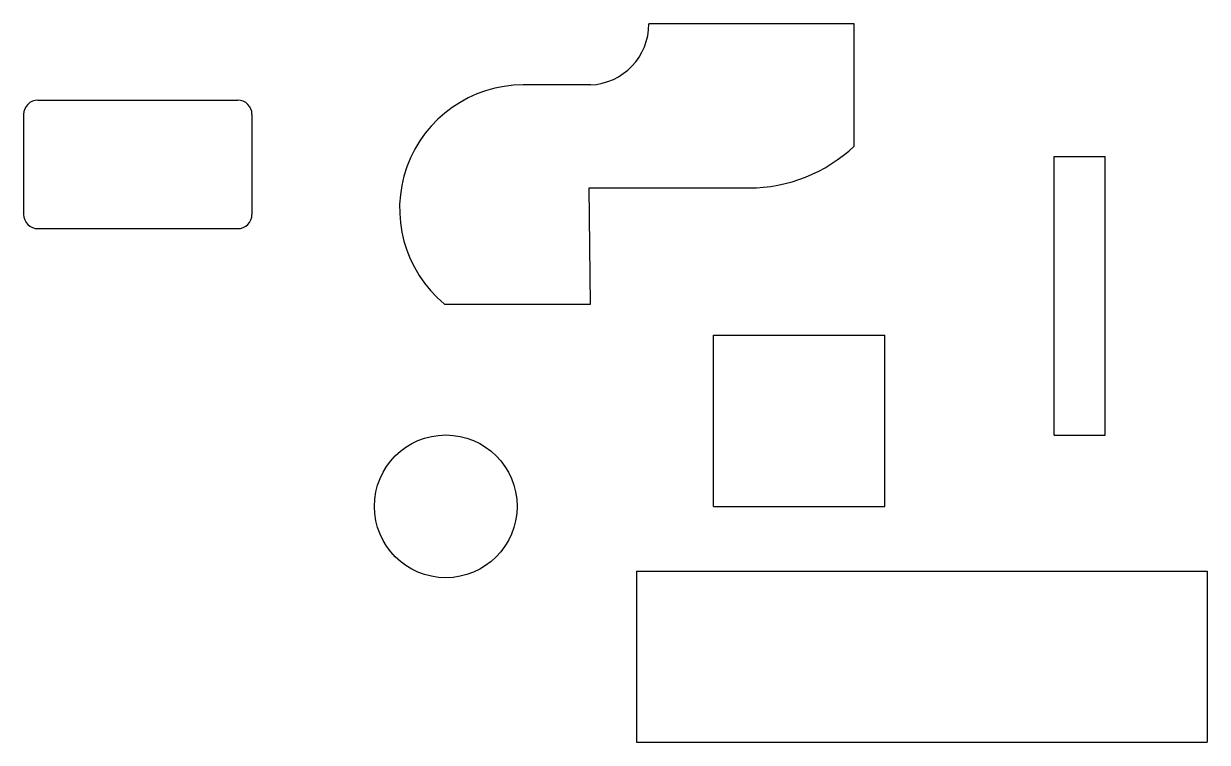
# Model space of a CAD drawing. Header units: millimetres. Extents: x -1479 to 2669, y -826 to 1690.
import ezdxf

# ---------------------------------------------------------------- set-up
doc = ezdxf.new("R2010")
doc.units = ezdxf.units.MM

msp = doc.modelspace()

# ---------------------------------------------------------------- linework, layer by layer
at = {"color": 7, "linetype": 'Continuous'}
for p, q in [((1431.4, 1690.4), (711.9, 1690.4)), ((1431.4, 1261.5), (1431.4, 1690.4)), ((506.8, 1475.9), (271.7, 1475.9)), ((-1429, 1422.6), (-729, 1422.6)), ((-1479, 1372.6), (-1479, 1022.6)), ((-679, 1372.6), (-679, 1022.6)), ((2131.6, 248.8), (2131.6, 1225.2)), ((2131.6, 1225.2), (2310.6, 1225.2)), ((2310.6, 248.8), (2310.6, 1225.2)), ((502.8, 1115.3), (1062.8, 1115.3)), ((506.8, 708.6), (502.8, 1115.3)), ((-1429, 972.6), (-729, 972.6)), ((-4.8, 708.6), (506.8, 708.6)), ((938.7, 0), (938.7, 600)), ((938.7, 600), (1538.7, 600)), ((1538.7, 0), (1538.7, 600)), ((2131.6, 248.8), (2310.6, 248.8)), ((938.7, 0), (1538.7, 0)), ((668.5, -226.4), (2668.5, -226.4)), ((668.5, -226.4), (668.5, -826.4)), ((2668.5, -226.4), (2668.5, -826.4)), ((668.5, -826.4), (2668.5, -826.4))]:
    msp.add_line(p, q, dxfattribs=at)
msp.add_circle((0, 0), 250, dxfattribs=at)
for centre, radius, start, end in [((497.2, 1690.4), 214.7, 272.5644, 0), ((271.7, 1042.5), 433.5, 90, 230.377), ((-1429, 1372.6), 50, 90, 180), ((-729, 1372.6), 50, 0, 90), ((1062.8, 1653.1), 537.8, 270, 313.2618), ((-1429, 1022.6), 50, 180, 270), ((-729, 1022.6), 50, 270, 0)]:
    msp.add_arc(centre, radius, start, end, dxfattribs=at)

doc.saveas('drawing.dxf')
